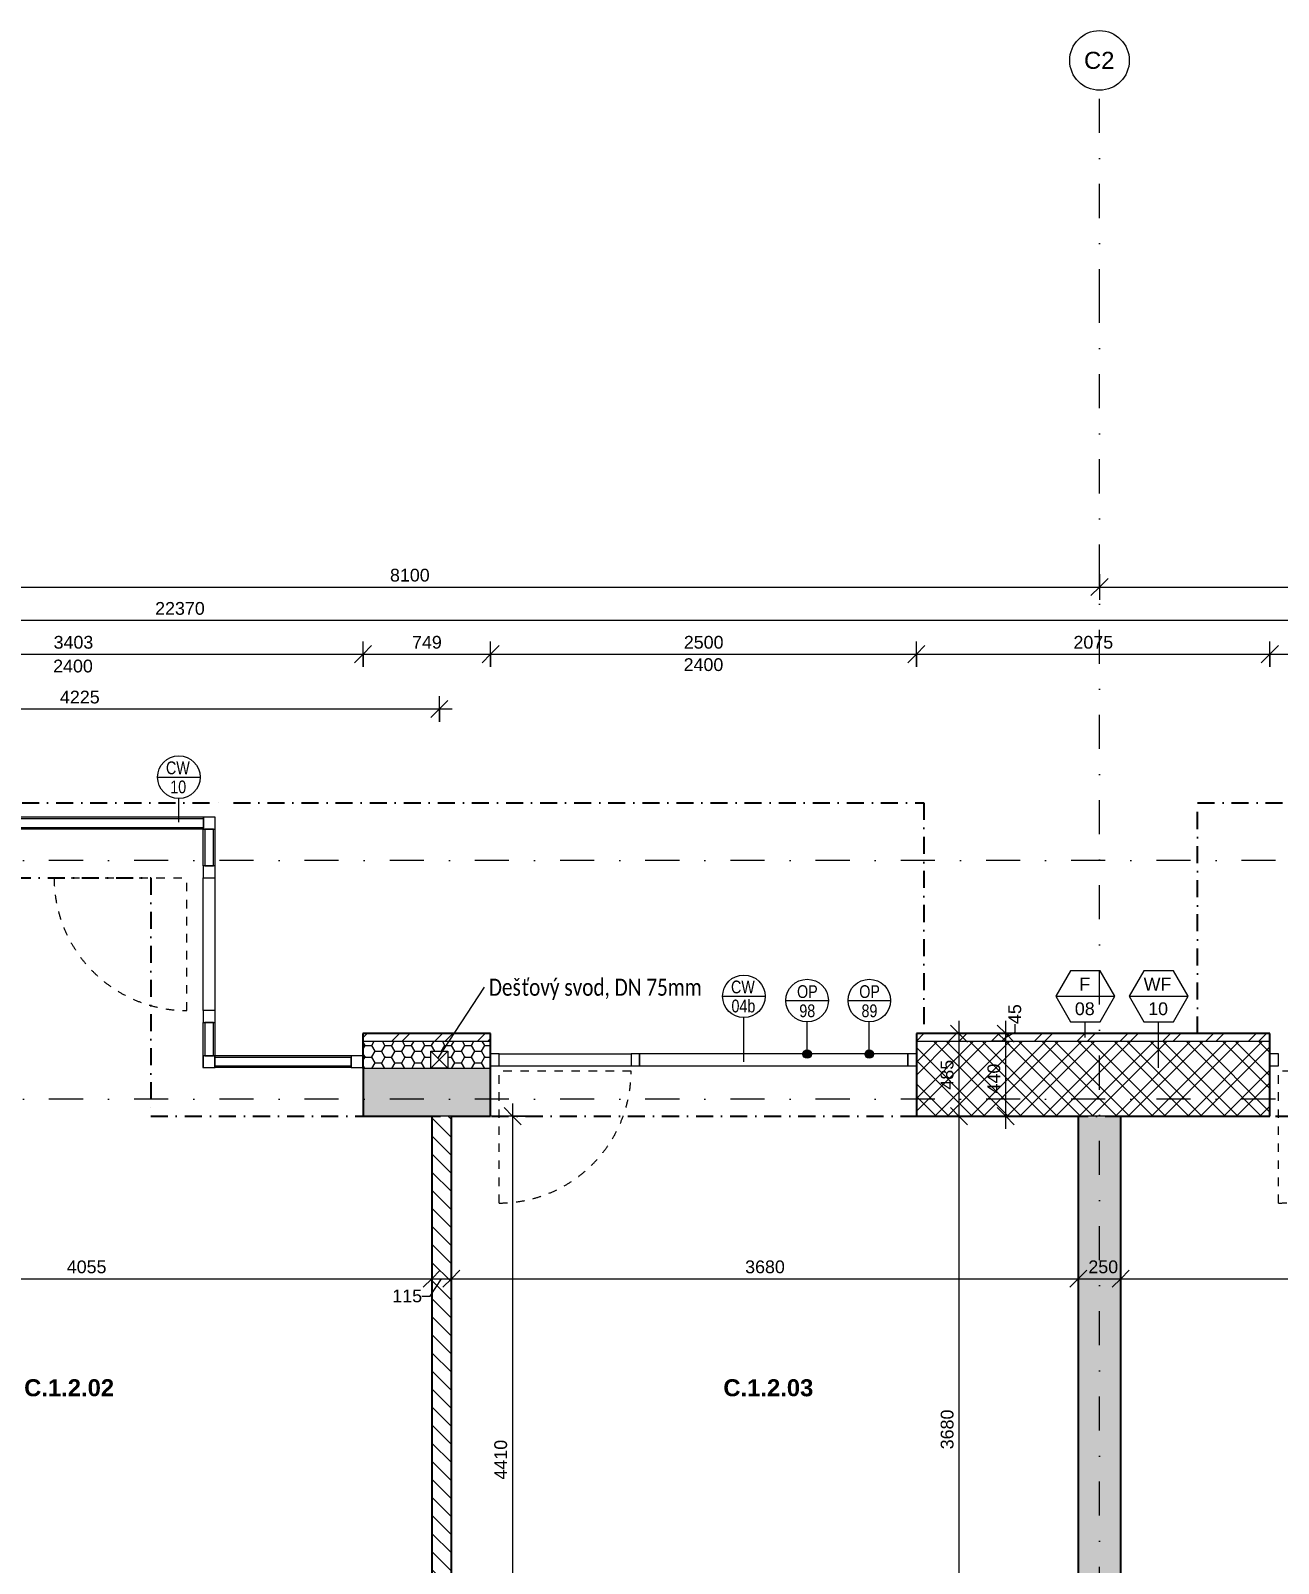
# Model space of a CAD drawing. Header units: millimetres. Extents: x -47427 to -6020, y -7799 to 12520.
# Drawn here: x -35010 to -27685, y 3523 to 12520 of the extents above; entities that cross this region are included whole.
import ezdxf

# ---------------------------------------------------------------- set-up
doc = ezdxf.new("R2010")
doc.units = ezdxf.units.MM
for name, pattern in [('HA_Dash_2mm-S1mm', [100, 50, -50]), ('HA_DashDot_10mm-S3mm', [500, 200, -150, 0, -150]), ('HA_DashDot_4mm-S1mm', [200, 100, -50, 0, -50])]:
    doc.linetypes.add(name, pattern=pattern)
for name, color, linetype, lineweight in [('A-____-____-DIMS', 9, 'Continuous', 5), ('A-____-____-DIMS-50', 9, 'Continuous', 5), ('A-AREA-____-IDEN', 9, 'Continuous', 9), ('A-DOOR-____-OTLN', 9, 'Continuous', 9), ('A-FLOR-____-OVHD', 9, 'HA_DashDot_4mm-S1mm', 25), ('A-GENM-____-IDEN', 9, 'Continuous', 9), ('A-GLAZ-CURT-MCUT', 9, 'Continuous', 5), ('A-GLAZ-CURT-OTLN', 9, 'Continuous', 5), ('A-GLAZ-CWMG-MCUT', 9, 'Continuous', 5), ('A-GLAZ-CWMG-OTLN', 9, 'Continuous', 5), ('A-WALL-____-IDEN', 9, 'Continuous', 9), ('A-WALL-____-MCUT', 9, 'Continuous', 25), ('A-WALL-____-PATT', 9, 'Continuous', 25), ('G-____-____-TEXT', 9, 'Continuous', 5), ('I-WALL-____-MCUT', 9, 'Continuous', 25), ('M-HVAC-DUCT-OTLN', 9, 'Continuous', 9), ('S-GRID-____-IDEN', 9, 'Continuous', 9), ('S-GRID-____-OTLN', 9, 'Continuous', 5)]:
    doc.layers.add(name, color=color, linetype=linetype, lineweight=lineweight)
doc.styles.add('Arial', font='arial.ttf', dxfattribs={"height": 100})
doc.styles.add('Arial_1', font='arial.ttf', dxfattribs={"height": 75})
doc.styles.add('Arial_2', font='arial.ttf', dxfattribs={"width": 0.8, "height": 75})
doc.styles.add('Arial_B', font='arialbd.ttf', dxfattribs={"height": 100})
doc.styles.add('Calibri_1', font='calibri.ttf', dxfattribs={"width": 0.8, "height": 100})
doc.dimstyles.new('Inner_Dimensions', dxfattribs={"dimscale": 304.8, "dimtxt": 76.519455, "dimasz": 0.328084, "dimexe": 0.246063, "dimexo": 0.0625, "dimgap": 0.032808, "dimtad": 1, "dimdec": 0, "dimzin": 0, "dimdsep": 46, "dimtxsty": 'Arial_1', "dimblk1": 'OBLIQUE', "dimblk2": 'OBLIQUE', "dimsah": 1, "dimcen": 0.09, "dimdle": 0.246063, "dimazin": 0, "dimtfac": 1, "dimtdec": 4, "dimtix": 1, "dimtmove": 2, "dimatfit": 3, "dimfxl": 0.246063, "dimfxlon": 1, "dimtvp": 1, "dimtolj": 1, "dimtzin": 0, "dimlwd": 9, "dimlwe": 9, "dimarcsym": 2})
doc.dimstyles.new('Inner_Dimensions_1', dxfattribs={"dimscale": 304.8, "dimtxt": 76.519455, "dimasz": 0.328084, "dimexe": 0.246063, "dimexo": 0.0625, "dimgap": 0.032808, "dimtad": 1, "dimdec": 0, "dimzin": 0, "dimdsep": 46, "dimtxsty": 'Arial_1', "dimblk1": 'OBLIQUE', "dimblk2": 'OBLIQUE', "dimsah": 1, "dimcen": 0.09, "dimdle": 0.246063, "dimazin": 0, "dimtfac": 1, "dimtdec": 4, "dimtix": 1, "dimtmove": 1, "dimatfit": 3, "dimfxl": 0.246063, "dimfxlon": 1, "dimtvp": 1, "dimtolj": 1, "dimtzin": 0, "dimlwd": 9, "dimlwe": 9, "dimarcsym": 2})
doc.dimstyles.new('Inner_Dimensions_2', dxfattribs={"dimscale": 304.8, "dimtxt": 76.519455, "dimasz": 0.328084, "dimexe": 0.246063, "dimexo": 0.0625, "dimgap": 0.032808, "dimtad": 1, "dimdec": 0, "dimzin": 0, "dimdsep": 46, "dimtxsty": 'Arial_1', "dimblk1": 'OBLIQUE', "dimblk2": 'OBLIQUE', "dimsah": 1, "dimcen": 0.09, "dimdle": 0.246063, "dimazin": 0, "dimtfac": 1, "dimtdec": 4, "dimtix": 1, "dimtmove": 0, "dimatfit": 3, "dimfxl": 0.246063, "dimfxlon": 1, "dimtvp": 1, "dimtolj": 1, "dimtzin": 0, "dimlwd": 9, "dimlwe": 9, "dimarcsym": 2})

# ---------------------------------------------------------------- blocks, each defined once
blk = doc.blocks.new('System Panel - Glazed_50mm_Offset50-2022182-DPS_1NP-C')
at = {"layer": 'A-GLAZ-CURT-MCUT'}
for p, q in [((1197.5, 125), (-1197.5, 125)), ((-1197.5, 125), (-1197.5, 75)), ((1197.5, 75), (1197.5, 125)), ((-1197.5, 75), (1197.5, 75))]:
    blk.add_line(p, q, dxfattribs=at)
blk = doc.blocks.new('Rectangular Mullion - 70x70_Symetric_Offset0-2022180-DPS_1NP-C')
at = {"layer": 'A-GLAZ-CWMG-OTLN'}
for p, q in [((-33997.2, 7903.2), (-36391.1, 7903.2)), ((-33997.2, 7833.2), (-36391.1, 7833.2))]:
    blk.add_line(p, q, dxfattribs=at)
blk = doc.blocks.new('Rectangular Mullion - 70x70_Symetric_Offset0-1395025-DPS_1NP-C')
at = {"layer": 'A-GLAZ-CWMG-MCUT'}
for p, q in [((-70, -65), (0, -65)), ((-70, -135), (-70, -65)), ((0, -65), (0, -135)), ((0, -135), (-70, -135))]:
    blk.add_line(p, q, dxfattribs=at)
blk = doc.blocks.new('System Panel - Glazed_50mm_Offset50-1502159-DPS_1NP-C')
at = {"layer": 'A-GLAZ-CURT-MCUT'}
for p, q in [((107.5, 125), (-107.5, 125)), ((-107.5, 125), (-107.5, 75)), ((107.5, 75), (107.5, 125)), ((-107.5, 75), (107.5, 75))]:
    blk.add_line(p, q, dxfattribs=at)
blk = doc.blocks.new('Rectangular Mullion - 70x70_Symetric_Offset0-1505272-DPS_1NP-C')
at = {"layer": 'A-GLAZ-CWMG-OTLN'}
for p, q in [((-42049.9, 7618.2), (-42049.9, 7833.2)), ((-41979.9, 7618.2), (-41979.9, 7833.2))]:
    blk.add_line(p, q, dxfattribs=at)
blk = doc.blocks.new('Rectangular Mullion - 70x70_Symetric_Offset0-1501645-DPS_1NP-C')
at = {"layer": 'A-GLAZ-CWMG-MCUT'}
for p, q in [((-70, -65), (0, -65)), ((-70, -135), (-70, -65)), ((0, -65), (0, -135)), ((0, -135), (-70, -135))]:
    blk.add_line(p, q, dxfattribs=at)
blk = doc.blocks.new('Rectangular Mullion - 70x70_Symetric_Offset0-1501646-DPS_1NP-C')
at = {"layer": 'A-GLAZ-CWMG-MCUT'}
for p, q in [((0, -65), (-70, -65)), ((-70, -65), (-70, -135)), ((0, -135), (0, -65)), ((-70, -135), (0, -135))]:
    blk.add_line(p, q, dxfattribs=at)
blk = doc.blocks.new('System Panel - Glazed_50mm_Offset50-2022159-DPS_1NP-C')
at = {"layer": 'A-GLAZ-CURT-MCUT'}
for p, q in [((400, 125), (-400, 125)), ((-400, 125), (-400, 75)), ((400, 75), (400, 125)), ((-400, 75), (400, 75))]:
    blk.add_line(p, q, dxfattribs=at)
blk = doc.blocks.new('Rectangular Mullion - 70x70_Symetric_Offset0-2022157-DPS_1NP-C')
at = {"layer": 'A-GLAZ-CWMG-OTLN'}
for p, q in [((-33128.6, 6503.2), (-33927.2, 6503.2)), ((-33128.6, 6433.2), (-33927.2, 6433.2))]:
    blk.add_line(p, q, dxfattribs=at)
blk = doc.blocks.new('Rectangular Mullion - 70x70_Symetric_Offset0-1395026-DPS_1NP-C')
at = {"layer": 'A-GLAZ-CWMG-MCUT'}
for p, q in [((0, -65), (-70, -65)), ((-70, -65), (-70, -135)), ((0, -135), (0, -65)), ((-70, -135), (0, -135))]:
    blk.add_line(p, q, dxfattribs=at)
blk = doc.blocks.new('Systémový panel - Sklo-1501127-DPS_1NP-C')
at = {"layer": 'A-GLAZ-CURT-MCUT'}
for p, q in [((787.5, 0), (-787.5, 0)), ((-787.5, 0), (-787.5, -70)), ((787.5, -70), (787.5, 0)), ((-787.5, -70), (787.5, -70))]:
    blk.add_line(p, q, dxfattribs=at)
blk = doc.blocks.new('Obdélníková příčel - 50x70mm EXT-1501128-DPS_1NP-C')
at = {"layer": 'A-GLAZ-CWMG-MCUT'}
for p, q in [((-50, 70), (0, 70)), ((-50, 0), (-50, 70)), ((0, 0), (-50, 0)), ((0, 70), (0, 0))]:
    blk.add_line(p, q, dxfattribs=at)
blk = doc.blocks.new('Obdélníková příčel - 50x70mm EXT-1501129-DPS_1NP-C')
at = {"layer": 'A-GLAZ-CWMG-MCUT'}
for p, q in [((0, 70), (-50, 70)), ((-50, 70), (-50, 0)), ((-50, 0), (0, 0)), ((0, 0), (0, 70))]:
    blk.add_line(p, q, dxfattribs=at)
blk = doc.blocks.new('ABMV_CW_Single_Swing_Generic - Ex_Glass_SKLOPNE-1536050-DPS_1NP-C')
at = {"layer": 'A-DOOR-____-OTLN', "linetype": 'HA_Dash_2mm-S1mm', "lineweight": 5}
for p in [(387.5, 805), (-387.5, 30)]:
    blk.add_line(p, (387.5, 30), dxfattribs=at)
blk.add_arc((387.5, 30), 775, 90, 180, dxfattribs=at)
blk = doc.blocks.new('Obdélníková příčel - 50x70mm EXT-1501125-DPS_1NP-C')
at = {"layer": 'A-GLAZ-CWMG-OTLN'}
for p, q in [((-40349.9, 6513.2), (-39574.9, 6513.2)), ((-40349.9, 6443.2), (-39574.9, 6443.2))]:
    blk.add_line(p, q, dxfattribs=at)
blk = doc.blocks.new('Obdélníková příčel - 50x70mm EXT-1501126-DPS_1NP-C')
at = {"layer": 'A-GLAZ-CWMG-MCUT'}
for p, q in [((-25, 70), (25, 70)), ((-25, 0), (-25, 70)), ((25, 0), (-25, 0)), ((25, 70), (25, 0))]:
    blk.add_line(p, q, dxfattribs=at)
blk = doc.blocks.new('ABMV_CW_Single_Swing_Generic - Ex_Glass_SKLOPNE-1536052-DPS_1NP-C')
at = {"layer": 'A-DOOR-____-OTLN', "linetype": 'HA_Dash_2mm-S1mm', "lineweight": 5}
for p in [(390, 810), (-390, 30)]:
    blk.add_line(p, (390, 30), dxfattribs=at)
blk.add_arc((390, 30), 780, 90, 180, dxfattribs=at)
blk = doc.blocks.new('Rectangular Mullion - 70x70_Symetric_Offset0-1502155-DPS_1NP-C')
at = {"layer": 'A-GLAZ-CWMG-OTLN'}
for p, q in [((-42049.9, 6768.2), (-42049.9, 7548.2)), ((-41979.9, 6768.2), (-41979.9, 7548.2))]:
    blk.add_line(p, q, dxfattribs=at)
blk = doc.blocks.new('Rectangular Mullion - 70x70_Symetric_Offset0-1501643-DPS_1NP-C')
at = {"layer": 'A-GLAZ-CWMG-MCUT'}
for p, q in [((-35, -65), (35, -65)), ((-35, -135), (-35, -65)), ((35, -65), (35, -135)), ((35, -135), (-35, -135))]:
    blk.add_line(p, q, dxfattribs=at)
blk = doc.blocks.new('System Panel - Glazed_50mm_Offset50-1502124-DPS_1NP-C')
at = {"layer": 'A-GLAZ-CURT-MCUT'}
for p, q in [((97.5, 125), (-97.5, 125)), ((-97.5, 125), (-97.5, 75)), ((97.5, 75), (97.5, 125)), ((-97.5, 75), (97.5, 75))]:
    blk.add_line(p, q, dxfattribs=at)
blk = doc.blocks.new('Rectangular Mullion - 70x70_Symetric_Offset0-1505059-DPS_1NP-C')
at = {"layer": 'A-GLAZ-CWMG-OTLN'}
for p, q in [((-42049.9, 6503.2), (-42049.9, 6698.2)), ((-41979.9, 6503.2), (-41979.9, 6698.2))]:
    blk.add_line(p, q, dxfattribs=at)
blk = doc.blocks.new('Grid - Radius 3_5mm-353793-DPS_1NP-C')
at = {"layer": 'S-GRID-____-IDEN'}
blk.add_circle((0, 0), 3.5, dxfattribs=at)
blk = doc.blocks.new('DIMBLOCK11-DPS_1NP-C')
at = {"layer": 'A-____-____-DIMS-50', "lineweight": 9}
for p, q in [((-36709.9, 5268.9), (-36709.9, 5118.9)), ((-36709.9, 5193.9), (-36709.9, 5268.9)), ((-36709.9, 5193.9), (-36659.9, 5243.9)), ((-32654.9, 5268.9), (-32654.9, 5118.9)), ((-32654.9, 5193.9), (-32654.9, 5268.9)), ((-32654.9, 5193.9), (-32604.9, 5243.9)), ((-36709.9, 5193.9), (-36759.9, 5143.9)), ((-36709.9, 5193.9), (-32654.9, 5193.9)), ((-32654.9, 5193.9), (-32704.9, 5143.9))]:
    blk.add_line(p, q, dxfattribs=at)
at = {"layer": 'A-____-____-DIMS-50', "color": 0, "lineweight": 9, "insert": (-34797.8, 5301.3), "char_height": 75, "width": 276.883, "attachment_point": 1, "line_spacing_factor": 0.941778, "style": 'Arial_1'}
blk.add_mtext('4055', dxfattribs=at)
blk = doc.blocks.new('_Oblique')
at = {"color": 0, "linetype": 'ByBlock', "lineweight": -2}
blk.add_line((-0.5, -0.5), (0.5, 0.5), dxfattribs=at)
blk = doc.blocks.new('DIMBLOCK12-DPS_1NP-C')
at = {"layer": 'A-____-____-DIMS-50', "lineweight": 9}
for p, q in [((-32654.9, 5268.9), (-32654.9, 5118.9)), ((-32654.9, 5193.9), (-32654.9, 5268.9)), ((-32654.9, 5193.9), (-32604.9, 5243.9)), ((-32539.9, 5268.9), (-32539.9, 5118.9)), ((-32539.9, 5193.9), (-32539.9, 5268.9)), ((-32539.9, 5193.9), (-32489.9, 5243.9)), ((-32654.9, 5193.9), (-32704.9, 5143.9)), ((-32663.8, 5092.2), (-32597.4, 5193.9)), ((-32654.9, 5193.9), (-32539.9, 5193.9)), ((-32539.9, 5193.9), (-32589.9, 5143.9)), ((-32713.8, 5092.2), (-32663.8, 5092.2))]:
    blk.add_line(p, q, dxfattribs=at)
at = {"layer": 'A-____-____-DIMS-50', "color": 0, "lineweight": 9, "insert": (-32886.9, 5130.7), "char_height": 75, "width": 207.662, "attachment_point": 1, "line_spacing_factor": 0.941778, "style": 'Arial_1'}
blk.add_mtext('115', dxfattribs=at)
blk = doc.blocks.new('DIMBLOCK13-DPS_1NP-C')
at = {"layer": 'A-____-____-DIMS-50', "lineweight": 9}
for p, q in [((-32539.9, 5268.9), (-32539.9, 5118.9)), ((-32539.9, 5193.9), (-32539.9, 5268.9)), ((-32539.9, 5193.9), (-32489.9, 5243.9)), ((-28859.9, 5268.9), (-28859.9, 5118.9)), ((-28859.9, 5193.9), (-28859.9, 5268.9)), ((-28859.9, 5193.9), (-28809.9, 5243.9)), ((-32539.9, 5193.9), (-32589.9, 5143.9)), ((-32539.9, 5193.9), (-28859.9, 5193.9)), ((-28859.9, 5193.9), (-28909.9, 5143.9))]:
    blk.add_line(p, q, dxfattribs=at)
at = {"layer": 'A-____-____-DIMS-50', "color": 0, "lineweight": 9, "insert": (-30815.3, 5301.3), "char_height": 75, "width": 276.883, "attachment_point": 1, "line_spacing_factor": 0.941778, "style": 'Arial_1'}
blk.add_mtext('3680', dxfattribs=at)
blk = doc.blocks.new('DIMBLOCK14-DPS_1NP-C')
at = {"layer": 'A-____-____-DIMS-50', "lineweight": 9}
for p, q in [((-28859.9, 5268.9), (-28859.9, 5118.9)), ((-28859.9, 5193.9), (-28859.9, 5268.9)), ((-28859.9, 5193.9), (-28809.9, 5243.9)), ((-28609.9, 5268.9), (-28609.9, 5118.9)), ((-28609.9, 5193.9), (-28609.9, 5268.9)), ((-28609.9, 5193.9), (-28559.9, 5243.9)), ((-28859.9, 5193.9), (-28909.9, 5143.9)), ((-28859.9, 5193.9), (-28609.9, 5193.9)), ((-28609.9, 5193.9), (-28659.9, 5143.9))]:
    blk.add_line(p, q, dxfattribs=at)
at = {"layer": 'A-____-____-DIMS-50', "color": 0, "lineweight": 9, "insert": (-28800.3, 5301.3), "char_height": 75, "width": 207.662, "attachment_point": 1, "line_spacing_factor": 0.941778, "style": 'Arial_1'}
blk.add_mtext('250', dxfattribs=at)
blk = doc.blocks.new('DIMBLOCK15-DPS_1NP-C')
at = {"layer": 'A-____-____-DIMS-50', "lineweight": 9}
for p, q in [((-28609.9, 5268.9), (-28609.9, 5118.9)), ((-28609.9, 5193.9), (-28609.9, 5268.9)), ((-28609.9, 5193.9), (-28559.9, 5243.9)), ((-23434.9, 5268.9), (-23434.9, 5118.9)), ((-23434.9, 5193.9), (-23434.9, 5268.9)), ((-23434.9, 5193.9), (-23384.9, 5243.9)), ((-28609.9, 5193.9), (-28659.9, 5143.9)), ((-28609.9, 5193.9), (-23434.9, 5193.9)), ((-23434.9, 5193.9), (-23484.9, 5143.9))]:
    blk.add_line(p, q, dxfattribs=at)
at = {"layer": 'A-____-____-DIMS-50', "color": 0, "lineweight": 9, "insert": (-26137.8, 5301.3), "char_height": 75, "width": 276.883, "attachment_point": 1, "line_spacing_factor": 0.941778, "style": 'Arial_1'}
blk.add_mtext('5175', dxfattribs=at)
blk = doc.blocks.new('DIMBLOCK17-DPS_1NP-C')
at = {"layer": 'A-____-____-DIMS-50', "lineweight": 9}
for p, q in [((-32180.6, 6223.2), (-32180.6, 1738.2)), ((-32105.6, 6148.2), (-32255.6, 6148.2)), ((-32180.6, 6148.2), (-32230.6, 6198.2)), ((-32180.6, 6148.2), (-32130.6, 6098.2)), ((-32180.6, 6148.2), (-32105.6, 6148.2)), ((-32105.6, 1738.2), (-32255.6, 1738.2)), ((-32180.6, 1738.2), (-32230.6, 1788.2)), ((-32180.6, 1738.2), (-32130.6, 1688.2)), ((-32180.6, 1738.2), (-32105.6, 1738.2))]:
    blk.add_line(p, q, dxfattribs=at)
at = {"layer": 'A-____-____-DIMS-50', "color": 0, "lineweight": 9, "insert": (-32288, 4015.1), "char_height": 75, "width": 276.883, "attachment_point": 1, "rotation": 90, "line_spacing_factor": 0.941778, "style": 'Arial_1'}
blk.add_mtext('4410', dxfattribs=at)
blk = doc.blocks.new('DIMBLOCK25-DPS_1NP-C')
at = {"layer": 'A-____-____-DIMS-50', "lineweight": 9}
for p, q in [((-29559.9, 6633.2), (-29609.9, 6683.2)), ((-29559.9, 6708.2), (-29559.9, 6148.2)), ((-29484.9, 6633.2), (-29634.9, 6633.2)), ((-29559.9, 6633.2), (-29509.9, 6583.2)), ((-29559.9, 6633.2), (-29484.9, 6633.2)), ((-29484.9, 6148.2), (-29634.9, 6148.2)), ((-29559.9, 6148.2), (-29609.9, 6198.2)), ((-29559.9, 6148.2), (-29509.9, 6098.2)), ((-29559.9, 6148.2), (-29484.9, 6148.2))]:
    blk.add_line(p, q, dxfattribs=at)
at = {"layer": 'A-____-____-DIMS-50', "color": 0, "lineweight": 9, "insert": (-29667.2, 6304.2), "char_height": 75, "width": 207.662, "attachment_point": 1, "rotation": 90, "line_spacing_factor": 0.941778, "style": 'Arial_1'}
blk.add_mtext('485', dxfattribs=at)
blk = doc.blocks.new('DIMBLOCK26-DPS_1NP-C')
at = {"layer": 'A-____-____-DIMS-50', "lineweight": 9}
for p, q in [((-29484.9, 6148.2), (-29634.9, 6148.2)), ((-29559.9, 6148.2), (-29609.9, 6198.2)), ((-29559.9, 6148.2), (-29559.9, 2468.2)), ((-29559.9, 6148.2), (-29509.9, 6098.2)), ((-29559.9, 6148.2), (-29484.9, 6148.2)), ((-29484.9, 2468.2), (-29634.9, 2468.2)), ((-29559.9, 2468.2), (-29609.9, 2518.2)), ((-29559.9, 2468.2), (-29509.9, 2418.2)), ((-29559.9, 2468.2), (-29484.9, 2468.2))]:
    blk.add_line(p, q, dxfattribs=at)
at = {"layer": 'A-____-____-DIMS-50', "color": 0, "lineweight": 9, "insert": (-29667.2, 4192.8), "char_height": 75, "width": 276.883, "attachment_point": 1, "rotation": 90, "line_spacing_factor": 0.941778, "style": 'Arial_1'}
blk.add_mtext('3680', dxfattribs=at)
blk = doc.blocks.new('DIMBLOCK93-DPS_1NP-C')
at = {"layer": 'A-____-____-DIMS-50', "lineweight": 9}
for p, q in [((-36461.1, 8785.2), (-36461.1, 8935.2)), ((-36461.1, 8860.2), (-36411.1, 8910.2)), ((-33058.6, 8785.2), (-33058.6, 8935.2)), ((-33058.6, 8860.2), (-33008.6, 8910.2)), ((-36461.1, 8860.2), (-36511.1, 8810.2)), ((-36461.1, 8860.2), (-33058.6, 8860.2)), ((-36461.1, 8860.2), (-36461.1, 8785.2)), ((-33058.6, 8860.2), (-33108.6, 8810.2)), ((-33058.6, 8860.2), (-33058.6, 8785.2))]:
    blk.add_line(p, q, dxfattribs=at)
at = {"layer": 'A-____-____-DIMS-50', "color": 0, "lineweight": 9, "insert": (-34875.2, 8967.6), "char_height": 75, "width": 276.883, "attachment_point": 1, "line_spacing_factor": 0.941778, "style": 'Arial_1'}
blk.add_mtext('3403', dxfattribs=at)
blk = doc.blocks.new('DIMBLOCK94-DPS_1NP-C')
at = {"layer": 'A-____-____-DIMS-50', "lineweight": 9}
for p, q in [((-33058.6, 8785.2), (-33058.6, 8935.2)), ((-33058.6, 8860.2), (-33008.6, 8910.2)), ((-32309.9, 8785.2), (-32309.9, 8935.2)), ((-32309.9, 8860.2), (-32259.9, 8910.2)), ((-33058.6, 8860.2), (-33108.6, 8810.2)), ((-33058.6, 8860.2), (-32309.9, 8860.2)), ((-33058.6, 8860.2), (-33058.6, 8785.2)), ((-32309.9, 8860.2), (-32359.9, 8810.2)), ((-32309.9, 8860.2), (-32309.9, 8785.2))]:
    blk.add_line(p, q, dxfattribs=at)
at = {"layer": 'A-____-____-DIMS-50', "color": 0, "lineweight": 9, "insert": (-32770.8, 8967.6), "char_height": 75, "width": 207.662, "attachment_point": 1, "line_spacing_factor": 0.941778, "style": 'Arial_1'}
blk.add_mtext('749', dxfattribs=at)
blk = doc.blocks.new('DIMBLOCK95-DPS_1NP-C')
at = {"layer": 'A-____-____-DIMS-50', "lineweight": 9}
for p, q in [((-32309.9, 8785.2), (-32309.9, 8935.2)), ((-32309.9, 8860.2), (-32259.9, 8910.2)), ((-29809.9, 8785.2), (-29809.9, 8935.2)), ((-29809.9, 8860.2), (-29759.9, 8910.2)), ((-32309.9, 8860.2), (-32359.9, 8810.2)), ((-32309.9, 8860.2), (-29809.9, 8860.2)), ((-32309.9, 8860.2), (-32309.9, 8785.2)), ((-29809.9, 8860.2), (-29859.9, 8810.2)), ((-29809.9, 8860.2), (-29809.9, 8785.2))]:
    blk.add_line(p, q, dxfattribs=at)
at = {"layer": 'A-____-____-DIMS-50', "color": 0, "lineweight": 9, "insert": (-31175.3, 8967.6), "char_height": 75, "width": 276.883, "attachment_point": 1, "line_spacing_factor": 0.941778, "style": 'Arial_1'}
blk.add_mtext('2500', dxfattribs=at)
blk = doc.blocks.new('DIMBLOCK96-DPS_1NP-C')
at = {"layer": 'A-____-____-DIMS-50', "lineweight": 9}
for p, q in [((-29809.9, 8785.2), (-29809.9, 8935.2)), ((-29809.9, 8860.2), (-29759.9, 8910.2)), ((-27734.9, 8785.2), (-27734.9, 8935.2)), ((-27734.9, 8860.2), (-27684.9, 8910.2)), ((-29809.9, 8860.2), (-29859.9, 8810.2)), ((-29809.9, 8860.2), (-27734.9, 8860.2)), ((-29809.9, 8860.2), (-29809.9, 8785.2)), ((-27734.9, 8860.2), (-27784.9, 8810.2)), ((-27734.9, 8860.2), (-27734.9, 8785.2))]:
    blk.add_line(p, q, dxfattribs=at)
at = {"layer": 'A-____-____-DIMS-50', "color": 0, "lineweight": 9, "insert": (-28887.8, 8967.6), "char_height": 75, "width": 276.883, "attachment_point": 1, "line_spacing_factor": 0.941778, "style": 'Arial_1'}
blk.add_mtext('2075', dxfattribs=at)
blk = doc.blocks.new('DIMBLOCK97-DPS_1NP-C')
at = {"layer": 'A-____-____-DIMS-50', "lineweight": 9}
for p, q in [((-27734.9, 8785.2), (-27734.9, 8935.2)), ((-27734.9, 8860.2), (-27684.9, 8910.2)), ((-25234.9, 8785.2), (-25234.9, 8935.2)), ((-25234.9, 8860.2), (-25184.9, 8910.2)), ((-27734.9, 8860.2), (-27784.9, 8810.2)), ((-27734.9, 8860.2), (-25234.9, 8860.2)), ((-27734.9, 8860.2), (-27734.9, 8785.2)), ((-25234.9, 8860.2), (-25284.9, 8810.2)), ((-25234.9, 8860.2), (-25234.9, 8785.2))]:
    blk.add_line(p, q, dxfattribs=at)
at = {"layer": 'A-____-____-DIMS-50', "color": 0, "lineweight": 9, "insert": (-26600.3, 8967.6), "char_height": 75, "width": 276.883, "attachment_point": 1, "line_spacing_factor": 0.941778, "style": 'Arial_1'}
blk.add_mtext('2500', dxfattribs=at)
blk = doc.blocks.new('HA_TAG_GM_Products - Generic-588599-DPS_1NP-C')
at = {"layer": 'A-GENM-____-IDEN'}
blk.add_line((-2.5, 0), (2.5, 0), dxfattribs=at)
blk.add_circle((0, 0), 2.5, dxfattribs=at)
blk = doc.blocks.new('DIMBLOCK180-DPS_1NP-C')
at = {"layer": 'A-____-____-DIMS-50', "lineweight": 9}
for p, q in [((-45319.9, 8984.2), (-45319.9, 9134.2)), ((-45319.9, 9059.2), (-45269.9, 9109.2)), ((-22949.9, 8984.2), (-22949.9, 9134.2)), ((-22949.9, 9059.2), (-22899.9, 9109.2)), ((-45394.9, 9059.2), (-22874.9, 9059.2)), ((-45319.9, 9059.2), (-45369.9, 9009.2)), ((-45319.9, 9059.2), (-45319.9, 8984.2)), ((-22949.9, 9059.2), (-22999.9, 9009.2)), ((-22949.9, 9059.2), (-22949.9, 8984.2))]:
    blk.add_line(p, q, dxfattribs=at)
at = {"layer": 'A-____-____-DIMS-50', "color": 0, "lineweight": 9, "insert": (-34279.1, 9166.5), "char_height": 75, "width": 346.103, "attachment_point": 1, "line_spacing_factor": 0.941778, "style": 'Arial_1'}
blk.add_mtext('22370', dxfattribs=at)
blk = doc.blocks.new('HA_TAG_cWA - Default-922888-DPS_1NP-C')
at = {"layer": 'A-WALL-____-IDEN'}
blk.add_line((-2.5, 0), (2.5, 0), dxfattribs=at)
blk.add_circle((0, 0), 2.5, dxfattribs=at)
blk = doc.blocks.new('DIMBLOCK206-DPS_1NP-C')
at = {"layer": 'A-____-____-DIMS-50', "lineweight": 9}
for p, q in [((-36834.9, 9329.3), (-36834.9, 9179.3)), ((-36834.9, 9254.3), (-36834.9, 9329.3)), ((-36834.9, 9254.3), (-36784.9, 9304.3)), ((-28734.9, 9329.3), (-28734.9, 9179.3)), ((-28734.9, 9254.3), (-28734.9, 9329.3)), ((-28734.9, 9254.3), (-28684.9, 9304.3)), ((-36834.9, 9254.3), (-36884.9, 9204.3)), ((-36834.9, 9254.3), (-28734.9, 9254.3)), ((-28734.9, 9254.3), (-28784.9, 9204.3))]:
    blk.add_line(p, q, dxfattribs=at)
at = {"layer": 'A-____-____-DIMS-50', "color": 0, "lineweight": 9, "insert": (-32900.3, 9361.7), "char_height": 75, "width": 276.883, "attachment_point": 1, "line_spacing_factor": 0.941778, "style": 'Arial_1'}
blk.add_mtext('8100', dxfattribs=at)
blk = doc.blocks.new('DIMBLOCK207-DPS_1NP-C')
at = {"layer": 'A-____-____-DIMS-50', "lineweight": 9}
for p, q in [((-28734.9, 9329.3), (-28734.9, 9179.3)), ((-28734.9, 9254.3), (-28734.9, 9329.3)), ((-28734.9, 9254.3), (-28684.9, 9304.3)), ((-23334.9, 9329.3), (-23334.9, 9179.3)), ((-23334.9, 9254.3), (-23334.9, 9329.3)), ((-23334.9, 9254.3), (-23284.9, 9304.3)), ((-28734.9, 9254.3), (-28784.9, 9204.3)), ((-28734.9, 9254.3), (-23334.9, 9254.3)), ((-23334.9, 9254.3), (-23384.9, 9204.3))]:
    blk.add_line(p, q, dxfattribs=at)
at = {"layer": 'A-____-____-DIMS-50', "color": 0, "lineweight": 9, "insert": (-26150.3, 9361.7), "char_height": 75, "width": 276.883, "attachment_point": 1, "line_spacing_factor": 0.941778, "style": 'Arial_1'}
blk.add_mtext('5400', dxfattribs=at)
blk = doc.blocks.new('DIMBLOCK215-DPS_1NP-C')
at = {"layer": 'A-____-____-DIMS-50', "lineweight": 9}
for p, q in [((-29360.6, 6588.2), (-29210.6, 6588.2)), ((-29285.6, 6588.2), (-29360.6, 6588.2)), ((-29285.6, 6588.2), (-29335.6, 6638.2)), ((-29285.6, 6073.2), (-29285.6, 6588.2)), ((-29285.6, 6588.2), (-29235.6, 6538.2)), ((-29360.6, 6148.2), (-29210.6, 6148.2)), ((-29285.6, 6148.2), (-29360.6, 6148.2)), ((-29285.6, 6148.2), (-29335.6, 6198.2)), ((-29285.6, 6148.2), (-29235.6, 6098.2))]:
    blk.add_line(p, q, dxfattribs=at)
at = {"layer": 'A-____-____-DIMS-50', "color": 0, "lineweight": 9, "insert": (-29393, 6281.7), "char_height": 75, "width": 207.662, "attachment_point": 1, "rotation": 90, "line_spacing_factor": 0.941778, "style": 'Arial_1'}
blk.add_mtext('440', dxfattribs=at)
blk = doc.blocks.new('DIMBLOCK216-DPS_1NP-C')
at = {"layer": 'A-____-____-DIMS-50', "lineweight": 9}
for p, q in [((-29285.6, 6633.2), (-29335.6, 6683.2)), ((-29285.6, 6588.2), (-29285.6, 6708.2)), ((-29231.4, 6688.8), (-29231.4, 6638.8)), ((-29360.6, 6633.2), (-29210.6, 6633.2)), ((-29285.6, 6633.2), (-29360.6, 6633.2)), ((-29360.6, 6588.2), (-29210.6, 6588.2)), ((-29285.6, 6588.2), (-29360.6, 6588.2)), ((-29285.6, 6588.2), (-29335.6, 6638.2)), ((-29231.4, 6638.8), (-29285.6, 6610.7)), ((-29285.6, 6633.2), (-29235.6, 6583.2)), ((-29285.6, 6588.2), (-29235.6, 6538.2))]:
    blk.add_line(p, q, dxfattribs=at)
at = {"layer": 'A-____-____-DIMS-50', "color": 0, "lineweight": 9, "insert": (-29269.9, 6688.8), "char_height": 75, "width": 138.441, "attachment_point": 1, "rotation": 90, "line_spacing_factor": 0.941778, "style": 'Arial_1'}
blk.add_mtext('45', dxfattribs=at)
blk = doc.blocks.new('DIMBLOCK226-DPS_1NP-C')
at = {"layer": 'A-____-____-DIMS-50', "lineweight": 9}
for p, q in [((-36834.9, 8613.6), (-36834.9, 8463.6)), ((-36834.9, 8538.6), (-36834.9, 8613.6)), ((-36834.9, 8538.6), (-36784.9, 8588.6)), ((-32609.9, 8463.6), (-32609.9, 8613.6)), ((-32609.9, 8538.6), (-32559.9, 8588.6)), ((-36909.9, 8538.6), (-32534.9, 8538.6)), ((-36834.9, 8538.6), (-36884.9, 8488.6)), ((-32609.9, 8538.6), (-32659.9, 8488.6)), ((-32609.9, 8538.6), (-32609.9, 8463.6))]:
    blk.add_line(p, q, dxfattribs=at)
at = {"layer": 'A-____-____-DIMS-50', "color": 0, "lineweight": 9, "insert": (-34837.8, 8646), "char_height": 75, "width": 276.883, "attachment_point": 1, "line_spacing_factor": 0.941778, "style": 'Arial_1'}
blk.add_mtext('4225', dxfattribs=at)
blk = doc.blocks.new('HA_TAG_WA_Partitions - Group _ Type Mark-556634-DPS_1NP-C')
at = {"layer": 'A-WALL-____-IDEN'}
for p, q in [((-1.73, 3), (-3.46, 0)), ((1.73, 3), (-1.73, 3)), ((3.46, 0), (1.73, 3)), ((-3.46, 0), (3.46, 0)), ((-3.46, 0), (-1.73, -3)), ((1.73, -3), (3.46, 0)), ((-1.73, -3), (1.73, -3))]:
    blk.add_line(p, q, dxfattribs=at)

msp = doc.modelspace()

# ---------------------------------------------------------------- hatches: boundary and pattern name
at = {"layer": 'A-GENM-____-IDEN'}
h = msp.add_hatch(color=256, dxfattribs=at)
edge = h.paths.add_edge_path()
edge.add_arc((-30451.4, 6512.9), 25, 0, 360)
h = msp.add_hatch(color=256, dxfattribs=at)
edge = h.paths.add_edge_path()
edge.add_arc((-30086.3, 6512.9), 25, 0, 360)
at = {"layer": 'A-WALL-____-PATT', "lineweight": 5}
h = msp.add_hatch(dxfattribs=at)
h.set_pattern_fill('FP_4', color=256, style=0, pattern_type=2)
h.set_pattern_definition([(45, (0, 0), (-125.7236, 125.7236), []), (45, (0, 190.5), (-125.7236, 125.7236), [])])
h.paths.add_polyline_path([(-22994.9, 6588.2), (-22994.9, 6633.2), (-25234.9, 6633.2), (-25234.9, 6588.2), (-23284.9, 6588.2)])
h.paths.add_polyline_path([(-27734.9, 6588.2), (-27734.9, 6633.2), (-29809.9, 6633.2), (-29809.9, 6588.2), (-27878.8, 6588.2)])
h.paths.add_polyline_path([(-32309.9, 6588.2), (-32309.9, 6633.2), (-33059.9, 6633.2), (-33059.9, 6588.2)])
h = msp.add_hatch(dxfattribs=at)
h.set_pattern_fill('FP_5', color=256, style=0, pattern_type=2)
h.set_pattern_definition([(0, (0, 0), (58.594, 33.829), [39.062, -78.125]), (120, (0, 0), (-58.593773, 33.829393), [39.062, -78.125]), (60, (0, 0), (0.000227, 67.658393), [0, -78.125, 39.062, 0])])
h.paths.add_polyline_path([(-32309.9, 6428.2), (-32309.9, 6588.2), (-33059.9, 6588.2), (-33059.9, 6428.2), (-32559.9, 6428.2)])
h.paths.add_polyline_path([(-32659.9, 6429.1), (-32659.9, 6529.1), (-32559.9, 6529.1), (-32559.9, 6429.1)])
h = msp.add_hatch(dxfattribs=at)
h.set_pattern_fill('FP_1', color=256, style=0, pattern_type=2)
h.set_pattern_definition([(45, (0, 0), (-106.066, 106.066), []), (45, (75, 0), (-106.066, 106.066), []), (315, (0, 0), (106.066, 106.066), []), (315, (75, 0), (106.066, 106.066), [])])
h.paths.add_polyline_path([(-27734.9, 6148.2), (-27734.9, 6588.2), (-29809.9, 6588.2), (-29809.9, 6148.2), (-27878.8, 6148.2)])
at = {"layer": 'A-WALL-____-PATT', "lineweight": 9}
for points in [[(-32309.9, 6148.2), (-32309.9, 6428.2), (-33058.6, 6428.2), (-33058.6, 6148.2), (-32539.9, 6148.2)], [(-28609.9, -726.8), (-28609.9, 6148.2), (-28859.9, 6148.2), (-28859.9, -726.8)]]:
    msp.add_hatch(color=256, dxfattribs=at).paths.add_polyline_path(points)
at = {"layer": 'A-WALL-____-PATT', "lineweight": 5}
h = msp.add_hatch(dxfattribs=at)
h.set_pattern_fill('FP_3', color=256, style=0, pattern_type=2)
h.set_pattern_definition([(135, (0, 0), (-53.03301, -53.03301), [])])
h.paths.add_polyline_path([(-32539.9, 1738.2), (-32539.9, 6148.2), (-32654.9, 6148.2), (-32654.9, 1738.2)])

# ---------------------------------------------------------------- linework, layer by layer
at = {"layer": 'A-FLOR-____-OVHD'}
for p, q in [((-36461.1, 7988.2), (-33864.9, 7988.2)), ((-33819.9, 7988.2), (-29766, 7988.2)), ((-29766, 7988.2), (-29766, 6633.2)), ((-28159.8, 6633.2), (-28159.8, 7988.2)), ((-28159.8, 7988.2), (-22949.9, 7988.2)), ((-36709.9, 7548.2), (-34304.9, 7548.2)), ((-34304.9, 7548.2), (-34304.9, 6148.2)), ((-34304.9, 6148.2), (-23074.9, 6148.2))]:
    msp.add_line(p, q, dxfattribs=at)
at = {"layer": 'A-GENM-____-IDEN'}
for p, q in [((-30451.4, 6512.9), (-30451.4, 6701.9)), ((-30086.3, 6512.9), (-30086.3, 6701.9))]:
    msp.add_line(p, q, dxfattribs=at)
for centre in [(-30451.4, 6512.9), (-30086.3, 6512.9)]:
    msp.add_circle(centre, 25, dxfattribs=at)
at = {"layer": 'A-WALL-____-IDEN'}
for p, q in [((-34139.8, 7874.6), (-34139.8, 8013.1)), ((-30822.6, 6466.4), (-30822.6, 6726.9)), ((-28818.1, 6610.9), (-28818.1, 6701.9)), ((-28387.7, 6431), (-28387.7, 6701.9))]:
    msp.add_line(p, q, dxfattribs=at)
at = {"layer": 'A-WALL-____-MCUT'}
for p, q in [((-32309.9, 6633.2), (-33059.9, 6633.2)), ((-33059.9, 6633.2), (-33059.9, 6428.2)), ((-32309.9, 6428.2), (-32309.9, 6633.2)), ((-27734.9, 6633.2), (-29809.9, 6633.2)), ((-29809.9, 6633.2), (-29809.9, 6148.2)), ((-27734.9, 6148.2), (-27734.9, 6633.2)), ((-33059.9, 6428.2), (-33058.6, 6428.2)), ((-29809.9, 6148.2), (-28859.9, 6148.2)), ((-28609.9, 6148.2), (-27734.9, 6148.2))]:
    msp.add_line(p, q, dxfattribs=at)
at = {"layer": 'A-WALL-____-MCUT', "lineweight": 9}
for p, q in [((-33059.9, 6588.2), (-32309.9, 6588.2)), ((-29809.9, 6588.2), (-27734.9, 6588.2)), ((-32309.9, 6428.2), (-33058.6, 6428.2)), ((-32539.9, 6148.2), (-32654.9, 6148.2)), ((-28609.9, 6148.2), (-28859.9, 6148.2))]:
    msp.add_line(p, q, dxfattribs=at)
at = {"layer": 'G-____-____-TEXT', "color": 250, "lineweight": 9}
msp.add_line((-32618.8, 6486.2), (-32344.8, 6905), dxfattribs=at)
at = {"layer": 'I-WALL-____-MCUT'}
for p, q in [((-33058.6, 6428.2), (-33058.6, 6148.2)), ((-32309.9, 6148.2), (-32309.9, 6428.2)), ((-33058.6, 6148.2), (-32654.9, 6148.2)), ((-32654.9, 6148.2), (-32654.9, 1738.2)), ((-32539.9, 1738.2), (-32539.9, 6148.2)), ((-32539.9, 6148.2), (-32309.9, 6148.2)), ((-28859.9, 6148.2), (-28859.9, 2438.2)), ((-28609.9, 1743.2), (-28609.9, 6148.2))]:
    msp.add_line(p, q, dxfattribs=at)
at = {"layer": 'M-HVAC-DUCT-OTLN', "lineweight": 5}
for p, q in [((-32559.9, 6429.1), (-32659.9, 6529.1)), ((-32559.9, 6529.1), (-32659.9, 6429.1)), ((-32659.9, 6529.1), (-32559.9, 6529.1)), ((-32659.9, 6429.1), (-32659.9, 6529.1)), ((-32559.9, 6529.1), (-32559.9, 6429.1)), ((-32559.9, 6429.1), (-32659.9, 6429.1))]:
    msp.add_line(p, q, dxfattribs=at)
at = {"layer": 'S-GRID-____-OTLN', "linetype": 'HA_DashDot_10mm-S3mm', "lineweight": 9}
for p, q in [((-28734.9, 10920.5), (-28734.9, 12170.5)), ((-28734.9, -6198.9), (-28734.9, 10920.5)), ((-22199.7, 7648.2), (-45827.4, 7648.2)), ((-22199.7, 6248.2), (-45827.4, 6248.2))]:
    msp.add_line(p, q, dxfattribs=at)

# ---------------------------------------------------------------- block references
at = {"layer": 'A-DOOR-____-OTLN'}
for name, p, rotation in [('ABMV_CW_Single_Swing_Generic - Ex_Glass_SKLOPNE-1536052-DPS_1NP-C', (-34062.2, 7158.2), 89.9999999999995), ('ABMV_CW_Single_Swing_Generic - Ex_Glass_SKLOPNE-1536050-DPS_1NP-C', (-31872.4, 6443.2), 180), ('ABMV_CW_Single_Swing_Generic - Ex_Glass_SKLOPNE-1536050-DPS_1NP-C', (-27297.4, 6443.2), 180)]:
    msp.add_blockref(name, p, dxfattribs=dict(at, rotation=rotation))
at = {"layer": 'A-GENM-____-IDEN', "xscale": 49.99999999999998, "yscale": 49.99999999999998, "zscale": 49.99999999999998}
for p in [(-30451.4, 6826.9), (-30086.3, 6826.9)]:
    msp.add_blockref('HA_TAG_GM_Products - Generic-588599-DPS_1NP-C', p, dxfattribs=at)
at = {"layer": 'A-GLAZ-CURT-OTLN'}
for name, p in [('System Panel - Glazed_50mm_Offset50-2022182-DPS_1NP-C', (-35193.6, 7768.2)), ('System Panel - Glazed_50mm_Offset50-2022159-DPS_1NP-C', (-33528.6, 6368.2))]:
    msp.add_blockref(name, p, dxfattribs=at)
for name, p, rotation in [('System Panel - Glazed_50mm_Offset50-1502159-DPS_1NP-C', (-34062.2, 7725.7), 269.9999999999995), ('System Panel - Glazed_50mm_Offset50-1502124-DPS_1NP-C', (-34062.2, 6600.7), 269.9999999999995), ('Systémový panel - Sklo-1501127-DPS_1NP-C', (-30647.4, 6443.2), 180)]:
    msp.add_blockref(name, p, dxfattribs=dict(at, rotation=rotation))
at = {"layer": 'A-GLAZ-CWMG-OTLN'}
for name, p in [('Rectangular Mullion - 70x70_Symetric_Offset0-2022180-DPS_1NP-C', (0, 0)), ('Rectangular Mullion - 70x70_Symetric_Offset0-1505272-DPS_1NP-C', (8052.7, 0)), ('Rectangular Mullion - 70x70_Symetric_Offset0-1502155-DPS_1NP-C', (8052.7, 0)), ('Rectangular Mullion - 70x70_Symetric_Offset0-1505059-DPS_1NP-C', (8052.7, 0)), ('Rectangular Mullion - 70x70_Symetric_Offset0-2022157-DPS_1NP-C', (0, 0)), ('Obdélníková příčel - 50x70mm EXT-1501125-DPS_1NP-C', (8090, 0)), ('Obdélníková příčel - 50x70mm EXT-1501129-DPS_1NP-C', (-29809.9, 6443.2))]:
    msp.add_blockref(name, p, dxfattribs=at)
for name, p, rotation in [('Rectangular Mullion - 70x70_Symetric_Offset0-1501646-DPS_1NP-C', (-34062.2, 7903.2), 89.9999999999995), ('Rectangular Mullion - 70x70_Symetric_Offset0-1395026-DPS_1NP-C', (-33998.6, 6368.2), 180)]:
    msp.add_blockref(name, p, dxfattribs=dict(at, rotation=rotation))
at = {"layer": 'A-GLAZ-CWMG-OTLN', "extrusion": (0, 0, -1)}
for name, p, rotation in [('Rectangular Mullion - 70x70_Symetric_Offset0-1395025-DPS_1NP-C', (33926.1, 7768.2), 180), ('Rectangular Mullion - 70x70_Symetric_Offset0-1501643-DPS_1NP-C', (34062.2, 7583.2), 270.0000000000005), ('Rectangular Mullion - 70x70_Symetric_Offset0-1501643-DPS_1NP-C', (34062.2, 6733.2), 270.0000000000005), ('Rectangular Mullion - 70x70_Symetric_Offset0-1501645-DPS_1NP-C', (34062.2, 6433.2), 270.0000000000005), ('Rectangular Mullion - 70x70_Symetric_Offset0-1395025-DPS_1NP-C', (33058.6, 6368.2), 180)]:
    msp.add_blockref(name, p, dxfattribs=dict(at, rotation=rotation))
for name, p in [('Obdélníková příčel - 50x70mm EXT-1501128-DPS_1NP-C', (32309.9, 6443.2)), ('Obdélníková příčel - 50x70mm EXT-1501126-DPS_1NP-C', (31459.9, 6443.2)), ('Obdélníková příčel - 50x70mm EXT-1501128-DPS_1NP-C', (27734.9, 6443.2))]:
    msp.add_blockref(name, p, dxfattribs=at)
at = {"layer": 'A-WALL-____-IDEN', "xscale": 49.99999999999998, "yscale": 49.99999999999998, "zscale": 49.99999999999998}
for name, p in [('HA_TAG_cWA - Default-922888-DPS_1NP-C', (-34139.8, 8138.1)), ('HA_TAG_cWA - Default-922888-DPS_1NP-C', (-30822.6, 6851.9)), ('HA_TAG_WA_Partitions - Group _ Type Mark-556634-DPS_1NP-C', (-28818.1, 6851.9)), ('HA_TAG_WA_Partitions - Group _ Type Mark-556634-DPS_1NP-C', (-28387.7, 6851.9))]:
    msp.add_blockref(name, p, dxfattribs=at)
at = {"layer": 'S-GRID-____-IDEN', "xscale": 49.99999999999998, "yscale": 49.99999999999998, "zscale": 49.99999999999998}
msp.add_blockref('Grid - Radius 3_5mm-353793-DPS_1NP-C', (-28734.9, 12345.5), dxfattribs=at)

# ---------------------------------------------------------------- texts
at = {"layer": 'A-AREA-____-IDEN', "lineweight": 5, "char_height": 100, "width": 653.375, "attachment_point": 1, "style": 'Arial_B'}
for s, insert in [('C.1.2.02', (-35048.1, 4604)), ('C.1.2.03', (-30943.1, 4604))]:
    msp.add_mtext(s, dxfattribs=dict(at, insert=insert))
at = {"layer": 'A-GENM-____-IDEN', "lineweight": 5, "char_height": 75, "attachment_point": 1, "style": 'Arial_2'}
for s, insert, width in [('OP', (-30510.4, 6917), 147.51), ('OP', (-30145.3, 6917), 147.51), ('98', (-30497.2, 6804.2), 115.443), ('89', (-30132.1, 6804.2), 115.443)]:
    msp.add_mtext(s, dxfattribs=dict(at, insert=insert, width=width))
at = {"layer": 'A-WALL-____-IDEN', "lineweight": 5, "char_height": 75, "attachment_point": 1}
for s, insert, width, style in [('2400', (-34877.8, 8828.2), 288.607, 'Arial_1'), ('2400', (-31176.5, 8836.3), 288.607, 'Arial_1'), ('CW', (-34215.4, 8230.4), 176.371, 'Arial_2'), ('10', (-34190.2, 8118.6), 115.443, 'Arial_2'), ('CW', (-30898.2, 6944.2), 176.371, 'Arial_2'), ('F', (-28853.1, 6960.8), 80.169, 'Arial_1'), ('WF', (-28475.6, 6960.8), 208.439, 'Arial_1'), ('04b', (-30895.4, 6832.4), 169.958, 'Arial_2'), ('08', (-28879.6, 6816.3), 144.304, 'Arial_1'), ('10', (-28449.1, 6816.3), 144.304, 'Arial_1')]:
    msp.add_mtext(s, dxfattribs=dict(at, insert=insert, width=width, style=style))
at = {"layer": 'G-____-____-TEXT', "color": 7, "lineweight": 9, "char_height": 100, "attachment_point": 1, "style": 'Calibri_1'}
for s, insert, width in [('Deš', (-32319.8, 6955), 234.093), ('ťový svod, DN 75mm', (-32126.6, 6955), 1305.147)]:
    msp.add_mtext(s, dxfattribs=dict(at, insert=insert, width=width))
at = {"layer": 'S-GRID-____-IDEN', "lineweight": 5, "insert": (-28825.8, 12396.2), "char_height": 100, "width": 220.464, "attachment_point": 1, "style": 'Arial'}
msp.add_mtext('C2', dxfattribs=at)

# ---------------------------------------------------------------- dimensions: what is measured, and where the dimension line sits
at = {"layer": 'A-____-____-DIMS', "lineweight": 9}
for base, p1, p2, override, picture, middle in [((-28734.9, 9254.3), (-36834.9, 9329.3), (-28734.9, 9329.3), {"dimpost": '<>', "dimfxl": 8100}, 'DIMBLOCK206-DPS_1NP-C', (-32784.9, 9302.6)), ((-23334.9, 9254.3), (-28734.9, 9329.3), (-23334.9, 9329.3), {"dimpost": '<>', "dimfxl": 5400}, 'DIMBLOCK207-DPS_1NP-C', (-26034.9, 9302.6)), ((-22949.9, 9059.2), (-45319.9, 8984.2), (-22949.9, 8984.2), {"dimpost": '<>', "dimfxl": 22370}, 'DIMBLOCK180-DPS_1NP-C', (-34134.9, 9107.5)), ((-33058.5672772, 8860.2241522), (-36461.0672772, 8785.2241522), (-33058.5672772, 8785.2241522), {"dimpost": '<>', "dimfxl": 3402.5}, 'DIMBLOCK93-DPS_1NP-C', (-34759.8172772, 8908.5427063)), ((-32309.9, 8860.2), (-33058.6, 8785.2), (-32309.9, 8785.2), {"dimpost": '<>', "dimfxl": 748.665053}, 'DIMBLOCK94-DPS_1NP-C', (-32684.2, 8908.5)), ((-29809.9, 8860.2), (-32309.9, 8785.2), (-29809.9, 8785.2), {"dimpost": '<>', "dimfxl": 2500}, 'DIMBLOCK95-DPS_1NP-C', (-31059.9, 8908.5)), ((-27734.9, 8860.2), (-29809.9, 8785.2), (-27734.9, 8785.2), {"dimpost": '<>', "dimfxl": 2075}, 'DIMBLOCK96-DPS_1NP-C', (-28772.4, 8908.5)), ((-25234.9, 8860.2), (-27734.9, 8785.2), (-25234.9, 8785.2), {"dimpost": '<>', "dimfxl": 2500}, 'DIMBLOCK97-DPS_1NP-C', (-26484.9, 8908.5)), ((-32609.9, 8538.6), (-36834.9, 8613.6), (-32609.9, 8463.6), {"dimpost": '<>', "dimfxl": 4227.661883}, 'DIMBLOCK226-DPS_1NP-C', (-34722.4, 8586.9)), ((-32654.9, 5193.9), (-36709.9, 5268.9), (-32654.9, 5268.9), {"dimpost": '<>', "dimfxl": 4055}, 'DIMBLOCK11-DPS_1NP-C', (-34682.4, 5242.2)), ((-28859.9, 5193.9), (-32539.9, 5268.9), (-28859.9, 5268.9), {"dimpost": '<>', "dimfxl": 3680}, 'DIMBLOCK13-DPS_1NP-C', (-30699.9, 5242.2)), ((-23434.9, 5193.9), (-28609.9, 5268.9), (-23434.9, 5268.9), {"dimpost": '<>', "dimfxl": 5175}, 'DIMBLOCK15-DPS_1NP-C', (-26022.4, 5242.2))]:
    dim = msp.add_linear_dim(base=base, p1=p1, p2=p2, dimstyle='Inner_Dimensions_2', override=override, dxfattribs=at)
    dim.commit()
    dim.dimension.update_dxf_attribs({"geometry": picture, "text_midpoint": middle})
for base, p1, p2, dimstyle, override, picture, middle in [((-29285.6, 6633.2), (-29360.6, 6588.2), (-29360.6, 6633.2), 'Inner_Dimensions_1', {"dimpost": '<>', "dimfxl": 45}, 'DIMBLOCK216-DPS_1NP-C', (-29219.9, 6758)), ((-32180.6, 1738.2), (-32105.6, 6148.2), (-32105.6, 1738.2), 'Inner_Dimensions', {"dimpost": '<>', "dimfxl": 4410}, 'DIMBLOCK17-DPS_1NP-C', (-32238, 4153.6))]:
    dim = msp.add_linear_dim(base=base, p1=p1, p2=p2, angle=90, dimstyle=dimstyle, override=override, dxfattribs=at)
    dim.commit()
    dim.dimension.update_dxf_attribs({"geometry": picture, "text_midpoint": middle, "dimtype": 160, "text_rotation": 90})
for base, p1, p2, override, picture, middle in [((-29559.9, 6148.2), (-29484.9, 6633.2), (-29484.9, 6148.2), {"dimpost": '<>', "dimfxl": 485}, 'DIMBLOCK25-DPS_1NP-C', (-29608.2, 6390.7)), ((-29285.6, 6588.2), (-29360.6, 6148.2), (-29360.6, 6588.2), {"dimpost": '<>', "dimfxl": 440}, 'DIMBLOCK215-DPS_1NP-C', (-29333.9, 6368.2)), ((-29559.9, 2468.2), (-29484.9, 6148.2), (-29484.9, 2468.2), {"dimpost": '<>', "dimfxl": 3680}, 'DIMBLOCK26-DPS_1NP-C', (-29608.2, 4308.2))]:
    dim = msp.add_linear_dim(base=base, p1=p1, p2=p2, angle=90, dimstyle='Inner_Dimensions_2', override=override, dxfattribs=at)
    dim.commit()
    dim.dimension.update_dxf_attribs({"geometry": picture, "text_midpoint": middle})
dim = msp.add_linear_dim(base=(-32539.9, 5193.9), p1=(-32654.9, 5268.9), p2=(-32539.9, 5268.9), dimstyle='Inner_Dimensions_1', override={"dimpost": '<>', "dimfxl": 115}, dxfattribs=at)
dim.commit()
dim.dimension.update_dxf_attribs({"geometry": 'DIMBLOCK12-DPS_1NP-C', "text_midpoint": (-32783.1, 5080.7), "dimtype": 160})
dim = msp.add_linear_dim(base=(-28609.9, 5193.9), p1=(-28859.9, 5268.9), p2=(-28609.9, 5268.9), dimstyle='Inner_Dimensions', override={"dimpost": '<>', "dimfxl": 250}, dxfattribs=at)
dim.commit()
dim.dimension.update_dxf_attribs({"geometry": 'DIMBLOCK14-DPS_1NP-C', "text_midpoint": (-28696.5, 5251.3), "dimtype": 160, "text_rotation": 360})

doc.saveas('drawing.dxf')
